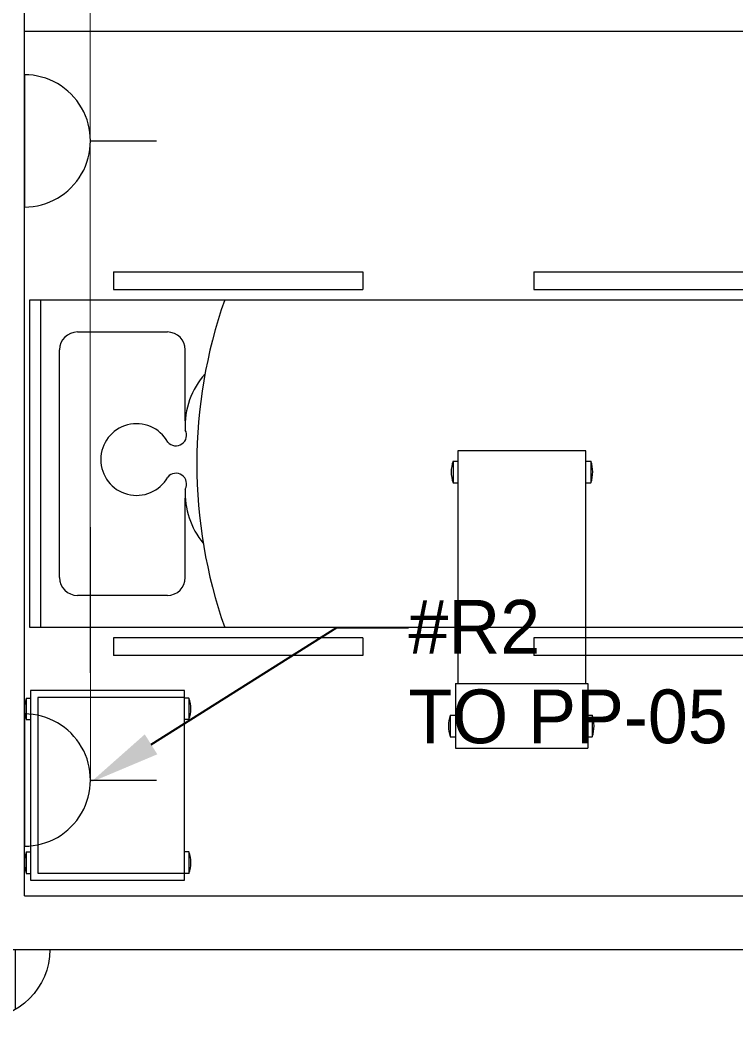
# Model space of a CAD drawing. Header units: metres. Extents: x 75097 to 220695, y -1557923 to -1361206.
# Drawn here: x 147604 to 149604, y -1431575 to -1428778 of the extents above; entities that cross this region are included whole.
import ezdxf
from ezdxf import colors
from ezdxf.entities.mleader import LeaderData, LeaderLine
from ezdxf.math import Vec2, Vec3

# ---------------------------------------------------------------- set-up
doc = ezdxf.new("R2010")
doc.units = ezdxf.units.M
doc.layers.get('0').update_dxf_attribs({"lineweight": 0})
for name, color, linetype, lineweight in [('A-100 - Copy$0$Medical Equipment and Furniture', 8, 'Continuous', 0), ('A-100 - Copy$0$Medical Equipment and Furniture1', 8, 'Continuous', 5), ('A-100 - Copy$0$Walls', 8, 'Continuous', 0)]:
    doc.layers.add(name, color=color, linetype=linetype, lineweight=lineweight)
doc.layers.add('E-POWR', color=7, linetype='Continuous', lineweight=9, true_color=0x4e7e3e)
doc.layers.add('PD-VENT', color=8, linetype='Continuous')
doc.styles.get("Standard").update_dxf_attribs({"font": 'GOTHIC.TTF'})

# ---------------------------------------------------------------- blocks, each defined once
blk = doc.blocks.new('NORMAL SOCKET')
at = {"layer": 'E-POWR'}
for p, q in [((0, 307.7), (0, 615.4)), ((-307.7, 0), (307.7, 0))]:
    blk.add_line(p, q, dxfattribs=at)
blk.add_ellipse((0, 0), major_axis=(32.8, 305.9), ratio=1, start_param=4.81904, end_param=7.960633, dxfattribs=at)
blk = doc.blocks.new('WALL OUTLET')
at = {"layer": 'E-POWR', "extrusion": (9.94399e-05, 4.90741e-07, 1)}
blk.add_line((-193.4, 0, 0), (193.4, 0, 0), dxfattribs=at)
blk.add_line((-193.4, 0, 0), (193.4, 0, 0), dxfattribs=at)
at = {"layer": 'E-POWR', "extrusion": (9.94399e-05, 4.90741e-07, 1), "elevation": 0}
for points in [[(-96.7, 0), (-96.7, 167.5)], [(96.7, 0), (96.7, 167.5)]]:
    blk.add_lwpolyline(points, dxfattribs=at)
at = {"layer": 'E-POWR', "extrusion": (9.94399e-05, 4.90741e-07, 1)}
blk.add_arc((0, 0, 0), 193.4, 359.9963, 179.9963, dxfattribs=at)
blk = doc.blocks.new('A-100 - Copy$0$Hospital Bed')
at = {"layer": 'A-100 - Copy$0$Medical Equipment and Furniture1'}
for p, q in [((38.338, -101.6315, 0), (38.338, -101.6815, 0)), ((38.338, -101.6315, 0), (39.0347, -101.6315, 0)), ((39.0347, -101.6315, 0), (39.0347, -101.6815, 0)), ((39.5123, -101.6315, 0), (40.209, -101.6315, 0)), ((39.5123, -101.6315, 0), (39.5123, -101.6815, 0)), ((38.338, -101.6815, 0), (39.0347, -101.6815, 0)), ((39.5123, -101.6815, 0), (40.209, -101.6815, 0)), ((38.105, -102.6245, 0), (38.105, -101.7101, 0)), ((38.105, -101.7101, 0), (40.4164, -101.7101, 0)), ((38.135, -102.6245, 0), (38.135, -101.7101, 0)), ((38.2374, -101.7997, 0), (38.4887, -101.7997, 0)), ((38.1874, -102.485, 0), (38.1874, -101.8497, 0)), ((38.5387, -102.0476, 0), (38.5387, -101.8497, 0)), ((38.5387, -102.485, 0), (38.5387, -102.264, 0)), ((38.4887, -102.535, 0), (38.2374, -102.535, 0)), ((40.4164, -102.6245, 0), (38.105, -102.6245, 0)), ((38.338, -102.6532, 0), (38.338, -102.7032, 0)), ((39.0347, -102.6532, 0), (38.338, -102.6532, 0)), ((39.0347, -102.6532, 0), (39.0347, -102.7032, 0)), ((40.209, -102.6532, 0), (39.5123, -102.6532, 0)), ((39.5123, -102.6532, 0), (39.5123, -102.7032, 0)), ((39.0347, -102.7032, 0), (38.338, -102.7032, 0)), ((40.209, -102.7032, 0), (39.5123, -102.7032, 0))]:
    blk.add_line(p, q, dxfattribs=at)
at = {"layer": 'A-100 - Copy$0$Medical Equipment and Furniture1', "elevation": 0}
for points in [[(38.6489, -102.6245), (38.6489, -102.6245), (38.6489, -102.6245), (38.6489, -102.6245), (38.6489, -102.6245), (38.6489, -102.6245), (38.6489, -102.6245), (38.6489, -102.6245), (38.6489, -102.6245), (38.6489, -102.6245), (38.6489, -102.6245), (38.6489, -102.6245), (38.6489, -102.6245), (38.6489, -102.6245), (38.6489, -102.6245), (38.6489, -102.6245), (38.6489, -102.6245), (38.6489, -102.6245), (38.6489, -102.6245), (38.6489, -102.6245), (38.6489, -102.6245), (38.6489, -102.6245), (38.6489, -102.6245), (38.6489, -102.6245), (38.6489, -102.6245), (38.6489, -102.6245), (38.6489, -102.6245), (38.6489, -102.6245), (38.6489, -102.6245), (38.6489, -102.6245), (38.6489, -102.6245), (38.6489, -102.6245), (38.6489, -102.6245), (38.6489, -102.6245), (38.6489, -102.6245), (38.6489, -102.6245), (38.6489, -102.6245), (38.6489, -102.6245), (38.6489, -102.6245), (38.6489, -102.6245), (38.6489, -102.6245), (38.6489, -102.6245), (38.6489, -102.6245), (38.6489, -102.6245), (38.6489, -102.6245), (38.6489, -102.6245), (38.6489, -102.6245), (38.6489, -102.6245), (38.6489, -102.6245), (38.6489, -102.6245), (38.6489, -102.6245), (38.6489, -102.6245), (38.6489, -102.6245), (38.6489, -102.6245), (38.6489, -102.6245), (38.6489, -102.6245), (38.6489, -102.6245), (38.6489, -102.6245), (38.6489, -102.6245), (38.6489, -102.6245), (38.6489, -102.6245), (38.6489, -102.6245), (38.6489, -102.6245), (38.6489, -102.6245), (38.6489, -102.6245), (38.6489, -102.6245), (38.6489, -102.6245), (38.6489, -102.6245), (38.6489, -102.6245), (38.6489, -102.6245), (38.6489, -102.6245), (38.6489, -102.6245), (38.6489, -102.6245), (38.6489, -102.6245), (38.6489, -102.6245), (38.6489, -102.6245), (38.6489, -102.6245), (38.6489, -102.6245), (38.6489, -102.6245), (38.6489, -102.6245), (38.6489, -102.6245), (38.6489, -102.6245), (38.6489, -102.6245), (38.6489, -102.6245), (38.6489, -102.6245), (38.6489, -102.6245), (38.6489, -102.6245), (38.6489, -102.6245), (38.6489, -102.6245), (38.6489, -102.6245), (38.6489, -102.6245), (38.6489, -102.6245), (38.6489, -102.6245), (38.6489, -102.6245), (38.6489, -102.6245), (38.6489, -102.6245), (38.6489, -102.6245), (38.6489, -102.6245), (38.6489, -102.6245), (38.6489, -102.6245), (38.6489, -102.6245), (38.6489, -102.6245), (38.6489, -102.6245), (38.6489, -102.6245), (38.6489, -102.6245), (38.6489, -102.6245), (38.6489, -102.6245), (38.6489, -102.6245), (38.6489, -102.6245), (38.6489, -102.6245), (38.6489, -102.6245), (38.6489, -102.6245), (38.6489, -102.6245), (38.6489, -102.6245), (38.6489, -102.6245), (38.6489, -102.6245), (38.6489, -102.6245), (38.6489, -102.6245), (38.6489, -102.6245), (38.6489, -102.6245), (38.6489, -102.6245), (38.6489, -102.6245), (38.6489, -102.6245), (38.6489, -102.6245), (38.6489, -102.6245), (38.6489, -102.6245), (38.6489, -102.6245), (38.6489, -102.6245), (38.6489, -102.6245), (38.6489, -102.6245), (38.6489, -102.6245), (38.6489, -102.6245), (38.6489, -102.6245), (38.6489, -102.6245), (38.6489, -102.6245), (38.6489, -102.6245), (38.6489, -102.6245), (38.6489, -102.6245), (38.6489, -102.6245), (38.6489, -102.6245), (38.6489, -102.6245), (38.6489, -102.6245), (38.6489, -102.6245), (38.6489, -102.6245), (38.6489, -102.6245), (38.6489, -102.6245), (38.6489, -102.6245), (38.6489, -102.6245), (38.6489, -102.6245), (38.6489, -102.6245), (38.6489, -102.6245), (38.6489, -102.6245), (38.6489, -102.6245), (38.6489, -102.6245), (38.6489, -102.6245), (38.6489, -102.6245), (38.6489, -102.6245), (38.6489, -102.6245), (38.6489, -102.6245), (38.6489, -102.6245), (38.6489, -102.6245), (38.6489, -102.6245), (38.6489, -102.6245), (38.6489, -102.6245), (38.6489, -102.6245), (38.6489, -102.6245), (38.6489, -102.6245), (38.6489, -102.6245), (38.6489, -102.6245), (38.6489, -102.6245), (38.6489, -102.6245), (38.6489, -102.6245), (38.6489, -102.6245), (38.6489, -102.6245), (38.6489, -102.6245), (38.6489, -102.6245), (38.6489, -102.6245), (38.6489, -102.6245), (38.6489, -102.6245), (38.6489, -102.6245), (38.6489, -102.6245), (38.6489, -102.6245), (38.6489, -102.6245), (38.6489, -102.6245), (38.6489, -102.6245), (38.6489, -102.6245), (38.6489, -102.6245), (38.6489, -102.6245), (38.6489, -102.6245), (38.6489, -102.6245), (38.6489, -102.6245), (38.6489, -102.6245), (38.6489, -102.6245), (38.6489, -102.6245), (38.6489, -102.6245), (38.6489, -102.6245), (38.6489, -102.6245), (38.6489, -102.6245), (38.6489, -102.6245), (38.6489, -102.6245), (38.6489, -102.6245), (38.6489, -102.6245), (38.6489, -102.6245), (38.6489, -102.6245), (38.6489, -102.6245), (38.6489, -102.6245), (38.6489, -102.6245), (38.6489, -102.6245), (38.6489, -102.6245), (38.6489, -102.6245), (38.6489, -102.6245), (38.6489, -102.6245), (38.6489, -102.6245), (38.6489, -102.6245), (38.6489, -102.6245), (38.6489, -102.6245), (38.6489, -102.6245), (38.6489, -102.6245), (38.6489, -102.6245)], [(38.6489, -102.6245), (38.6489, -102.6245), (38.6489, -102.6245), (38.6489, -102.6245), (38.6489, -102.6245), (38.6489, -102.6245), (38.6489, -102.6245), (38.6489, -102.6245), (38.6489, -102.6245), (38.6489, -102.6245), (38.6489, -102.6245), (38.6489, -102.6245), (38.6489, -102.6245), (38.6489, -102.6245), (38.6489, -102.6245), (38.6489, -102.6245), (38.6489, -102.6245), (38.6489, -102.6245), (38.6489, -102.6245), (38.6489, -102.6245), (38.6489, -102.6245), (38.6489, -102.6245), (38.6489, -102.6245), (38.6489, -102.6245), (38.6489, -102.6245), (38.6489, -102.6245), (38.6489, -102.6245), (38.6489, -102.6245), (38.6489, -102.6245), (38.6489, -102.6245), (38.6489, -102.6245), (38.6489, -102.6245), (38.6489, -102.6245), (38.6489, -102.6245), (38.6489, -102.6245), (38.6489, -102.6245), (38.6489, -102.6245), (38.6489, -102.6245), (38.6489, -102.6245), (38.6489, -102.6245), (38.6489, -102.6245), (38.6489, -102.6245), (38.6489, -102.6245), (38.6489, -102.6245), (38.6489, -102.6245), (38.6489, -102.6245), (38.6489, -102.6245), (38.6489, -102.6245), (38.6489, -102.6245), (38.6489, -102.6245), (38.6489, -102.6245), (38.6489, -102.6245), (38.6489, -102.6245), (38.6489, -102.6245), (38.6489, -102.6245), (38.6489, -102.6245), (38.6489, -102.6245), (38.6489, -102.6245), (38.6489, -102.6245), (38.6489, -102.6245), (38.6489, -102.6245), (38.6489, -102.6245), (38.6489, -102.6245), (38.6489, -102.6245), (38.6489, -102.6245), (38.6489, -102.6245), (38.6489, -102.6245), (38.6489, -102.6245), (38.6489, -102.6245), (38.6489, -102.6245), (38.6489, -102.6245), (38.6489, -102.6245), (38.6489, -102.6245), (38.6489, -102.6245), (38.6489, -102.6245), (38.6489, -102.6245), (38.6489, -102.6245), (38.6489, -102.6245), (38.6489, -102.6245), (38.6489, -102.6245), (38.6489, -102.6245), (38.6489, -102.6245), (38.6489, -102.6245), (38.6489, -102.6245), (38.6489, -102.6245), (38.6489, -102.6245), (38.6489, -102.6245), (38.6489, -102.6245), (38.6489, -102.6245), (38.6489, -102.6245), (38.6489, -102.6245), (38.6489, -102.6245), (38.6489, -102.6245), (38.6489, -102.6245), (38.6489, -102.6245), (38.6489, -102.6245), (38.6489, -102.6245), (38.6489, -102.6245), (38.6489, -102.6245), (38.6489, -102.6245), (38.6489, -102.6245), (38.6489, -102.6245), (38.6489, -102.6245), (38.6489, -102.6245), (38.6489, -102.6245), (38.6489, -102.6245), (38.6489, -102.6245), (38.6489, -102.6245), (38.6489, -102.6245), (38.6489, -102.6245), (38.6489, -102.6245), (38.6489, -102.6245), (38.6489, -102.6245), (38.6489, -102.6245), (38.6489, -102.6245), (38.6489, -102.6245), (38.6489, -102.6245), (38.6489, -102.6245), (38.6489, -102.6245), (38.6489, -102.6245), (38.6489, -102.6245), (38.6489, -102.6245), (38.6489, -102.6245), (38.6489, -102.6245), (38.6489, -102.6245), (38.6489, -102.6245), (38.6489, -102.6245), (38.6489, -102.6245), (38.6489, -102.6245), (38.6489, -102.6245), (38.6489, -102.6245), (38.6489, -102.6245), (38.6489, -102.6245), (38.6489, -102.6245), (38.6489, -102.6245), (38.6489, -102.6245), (38.6489, -102.6245), (38.6489, -102.6245), (38.6489, -102.6245), (38.6489, -102.6245), (38.6489, -102.6245), (38.6489, -102.6245), (38.6489, -102.6245), (38.6489, -102.6245), (38.6489, -102.6245), (38.6489, -102.6245), (38.6489, -102.6245), (38.6489, -102.6245), (38.6489, -102.6245), (38.6489, -102.6245), (38.6489, -102.6245), (38.6489, -102.6245), (38.6489, -102.6245), (38.6489, -102.6245), (38.6489, -102.6245), (38.6489, -102.6245), (38.6489, -102.6245), (38.6489, -102.6245), (38.6489, -102.6245), (38.6489, -102.6245), (38.6489, -102.6245), (38.6489, -102.6245), (38.6489, -102.6245), (38.6489, -102.6245), (38.6489, -102.6245), (38.6489, -102.6245), (38.6489, -102.6245), (38.6489, -102.6245), (38.6489, -102.6245), (38.6489, -102.6245), (38.6489, -102.6245), (38.6489, -102.6245), (38.6489, -102.6245), (38.6489, -102.6245), (38.6489, -102.6245), (38.6489, -102.6245), (38.6489, -102.6245), (38.6489, -102.6245), (38.6489, -102.6245), (38.6489, -102.6245), (38.6489, -102.6245), (38.6489, -102.6245), (38.6489, -102.6245), (38.6489, -102.6245), (38.6489, -102.6245), (38.6489, -102.6245), (38.6489, -102.6245), (38.6489, -102.6245), (38.6489, -102.6245), (38.6489, -102.6245), (38.6489, -102.6245), (38.6489, -102.6245), (38.6489, -102.6245), (38.6489, -102.6245), (38.6489, -102.6245), (38.6489, -102.6245), (38.6489, -102.6245), (38.6489, -102.6245), (38.6489, -102.6245), (38.6489, -102.6245), (38.6489, -102.6245), (38.6489, -102.6245), (38.6489, -102.6245), (38.6489, -102.6245), (38.6489, -102.6245), (38.6489, -102.6245), (38.6489, -102.6245), (38.6489, -102.6245), (38.6489, -102.6245), (38.6489, -102.6245), (38.6489, -102.6245), (38.6489, -102.6245), (38.6489, -102.6245), (38.6489, -102.6245)], [(38.6489, -102.6245), (38.6489, -102.6245), (38.6489, -102.6245), (38.6489, -102.6245), (38.6489, -102.6245), (38.6489, -102.6245), (38.6489, -102.6245), (38.6489, -102.6245), (38.6489, -102.6245), (38.6489, -102.6245), (38.6489, -102.6245), (38.6489, -102.6245), (38.6489, -102.6245), (38.6489, -102.6245), (38.6489, -102.6245), (38.6489, -102.6245), (38.6489, -102.6245), (38.6489, -102.6245), (38.6489, -102.6245), (38.6489, -102.6245), (38.6489, -102.6245), (38.6489, -102.6245), (38.6489, -102.6245), (38.6489, -102.6245), (38.6489, -102.6245), (38.6489, -102.6245), (38.6489, -102.6245), (38.6489, -102.6245), (38.6489, -102.6245), (38.6489, -102.6245), (38.6489, -102.6245), (38.6489, -102.6245), (38.6489, -102.6245), (38.6489, -102.6245), (38.6489, -102.6245), (38.6489, -102.6245), (38.6489, -102.6245), (38.6489, -102.6245), (38.6489, -102.6245), (38.6489, -102.6245), (38.6489, -102.6245), (38.6489, -102.6245), (38.6489, -102.6245), (38.6489, -102.6245), (38.6489, -102.6245), (38.6489, -102.6245), (38.6489, -102.6245), (38.6489, -102.6245), (38.6489, -102.6245), (38.6489, -102.6245), (38.6489, -102.6245), (38.6489, -102.6245), (38.6489, -102.6245), (38.6489, -102.6245), (38.6489, -102.6245), (38.6489, -102.6245), (38.6489, -102.6245), (38.6489, -102.6245), (38.6489, -102.6245), (38.6489, -102.6245), (38.6489, -102.6245), (38.6489, -102.6245), (38.6489, -102.6245), (38.6489, -102.6245), (38.6489, -102.6245), (38.6489, -102.6245), (38.6489, -102.6245), (38.6489, -102.6245), (38.6489, -102.6245), (38.6489, -102.6245), (38.6489, -102.6245), (38.6489, -102.6245), (38.6489, -102.6245), (38.6489, -102.6245), (38.6489, -102.6245), (38.6489, -102.6245), (38.6489, -102.6245), (38.6489, -102.6245), (38.6489, -102.6245), (38.6489, -102.6245), (38.6489, -102.6245), (38.6489, -102.6245), (38.6489, -102.6245), (38.6489, -102.6245), (38.6489, -102.6245), (38.6489, -102.6245), (38.6489, -102.6245), (38.6489, -102.6245), (38.6489, -102.6245), (38.6489, -102.6245), (38.6489, -102.6245), (38.6489, -102.6245), (38.6489, -102.6245), (38.6489, -102.6245), (38.6489, -102.6245), (38.6489, -102.6245), (38.6489, -102.6245), (38.6489, -102.6245), (38.6489, -102.6245), (38.6489, -102.6245), (38.6489, -102.6245), (38.6489, -102.6245), (38.6489, -102.6245), (38.6489, -102.6245), (38.6489, -102.6245), (38.6489, -102.6245), (38.6489, -102.6245), (38.6489, -102.6245), (38.6489, -102.6245), (38.6489, -102.6245), (38.6489, -102.6245), (38.6489, -102.6245), (38.6489, -102.6245), (38.6489, -102.6245), (38.6489, -102.6245), (38.6489, -102.6245), (38.6489, -102.6245), (38.6489, -102.6245), (38.6489, -102.6245), (38.6489, -102.6245), (38.6489, -102.6245), (38.6489, -102.6245), (38.6489, -102.6245), (38.6489, -102.6245), (38.6489, -102.6245), (38.6489, -102.6245), (38.6489, -102.6245), (38.6489, -102.6245), (38.6489, -102.6245), (38.6489, -102.6245), (38.6489, -102.6245), (38.6489, -102.6245), (38.6489, -102.6245), (38.6489, -102.6245), (38.6489, -102.6245), (38.6489, -102.6245), (38.6489, -102.6245), (38.6489, -102.6245), (38.6489, -102.6245), (38.6489, -102.6245), (38.6489, -102.6245), (38.6489, -102.6245), (38.6489, -102.6245), (38.6489, -102.6245), (38.6489, -102.6245), (38.6489, -102.6245), (38.6489, -102.6245), (38.6489, -102.6245), (38.6489, -102.6245), (38.6489, -102.6245), (38.6489, -102.6245), (38.6489, -102.6245), (38.6489, -102.6245), (38.6489, -102.6245), (38.6489, -102.6245), (38.6489, -102.6245), (38.6489, -102.6245), (38.6489, -102.6245), (38.6489, -102.6245), (38.6489, -102.6245), (38.6489, -102.6245), (38.6489, -102.6245), (38.6489, -102.6245), (38.6489, -102.6245), (38.6489, -102.6245), (38.6489, -102.6245), (38.6489, -102.6245), (38.6489, -102.6245), (38.6489, -102.6245), (38.6489, -102.6245), (38.6489, -102.6245), (38.6489, -102.6245), (38.6489, -102.6245), (38.6489, -102.6245), (38.6489, -102.6245), (38.6489, -102.6245), (38.6489, -102.6245), (38.6489, -102.6245), (38.6489, -102.6245), (38.6489, -102.6245), (38.6489, -102.6245), (38.6489, -102.6245), (38.6489, -102.6245), (38.6489, -102.6245), (38.6489, -102.6245), (38.6489, -102.6245), (38.6489, -102.6245), (38.6489, -102.6245), (38.6489, -102.6245), (38.6489, -102.6245), (38.6489, -102.6245), (38.6489, -102.6245), (38.6489, -102.6245), (38.6489, -102.6245), (38.6489, -102.6245), (38.6489, -102.6245), (38.6489, -102.6245), (38.6489, -102.6245), (38.6489, -102.6245), (38.6489, -102.6245), (38.6489, -102.6245), (38.6489, -102.6245), (38.6489, -102.6245), (38.6489, -102.6245), (38.6489, -102.6245), (38.6489, -102.6245), (38.6489, -102.6245), (38.6489, -102.6245), (38.6489, -102.6245), (38.6489, -102.6245), (38.6489, -102.6245), (38.6489, -102.6245), (38.6489, -102.6245), (38.6489, -102.6245), (38.6489, -102.6245), (38.6489, -102.6245), (38.6489, -102.6245), (38.6489, -102.6245), (38.6489, -102.6245), (38.6489, -102.6245), (38.6489, -102.6245), (38.6489, -102.6245), (38.6489, -102.6245), (38.6489, -102.6245), (38.6489, -102.6245), (38.6489, -102.6245), (38.6489, -102.6245), (38.6489, -102.6245), (38.6489, -102.6245), (38.6489, -102.6245), (38.6489, -102.6245), (38.6489, -102.6245), (38.6489, -102.6245), (38.6489, -102.6245), (38.6489, -102.6245), (38.6489, -102.6245), (38.6489, -102.6245), (38.6489, -102.6245), (38.6489, -102.6245), (38.6489, -102.6245), (38.6489, -102.6245), (38.6489, -102.6245), (38.6489, -102.6245), (38.6489, -102.6245), (38.6489, -102.6245), (38.6489, -102.6245), (38.6489, -102.6245), (38.6489, -102.6245), (38.6489, -102.6245), (38.6489, -102.6245), (38.6489, -102.6245), (38.6489, -102.6245), (38.6489, -102.6245), (38.6489, -102.6245), (38.6489, -102.6245), (38.6489, -102.6245), (38.6489, -102.6245), (38.6489, -102.6245), (38.6489, -102.6245), (38.6489, -102.6245), (38.6489, -102.6245), (38.6489, -102.6245), (38.6489, -102.6245), (38.6489, -102.6245), (38.6489, -102.6245), (38.6489, -102.6245), (38.6489, -102.6245), (38.6489, -102.6245), (38.6489, -102.6245), (38.6489, -102.6245), (38.6489, -102.6245), (38.6489, -102.6245), (38.6489, -102.6245), (38.6489, -102.6245), (38.6489, -102.6245), (38.6489, -102.6245), (38.6489, -102.6245)]]:
    blk.add_lwpolyline(points, close=True, dxfattribs=at)
for points in [[(38.6489, -102.6245), (38.6489, -102.6245), (38.6489, -102.6245), (38.6489, -102.6245), (38.6489, -102.6245), (38.6489, -102.6245), (38.6489, -102.6245), (38.6489, -102.6245)], [(38.6489, -102.6245), (38.6489, -102.6245), (38.6489, -102.6245), (38.6489, -102.6245), (38.6489, -102.6245), (38.6489, -102.6245), (38.6489, -102.6245), (38.6489, -102.6245), (38.6489, -102.6245), (38.6489, -102.6245), (38.6489, -102.6245), (38.6489, -102.6245), (38.6489, -102.6245), (38.6489, -102.6245), (38.6489, -102.6245), (38.6489, -102.6245), (38.6489, -102.6245), (38.6489, -102.6245), (38.6489, -102.6245), (38.6489, -102.6245), (38.6489, -102.6245), (38.6489, -102.6245), (38.6489, -102.6245), (38.6489, -102.6245), (38.6489, -102.6245), (38.6489, -102.6245), (38.6489, -102.6245), (38.6489, -102.6245), (38.6489, -102.6245), (38.6489, -102.6245), (38.6489, -102.6245), (38.6489, -102.6245), (38.6489, -102.6245), (38.6489, -102.6245), (38.6489, -102.6245), (38.6489, -102.6245), (38.6489, -102.6245), (38.6489, -102.6245), (38.6489, -102.6245), (38.6489, -102.6245), (38.6489, -102.6245), (38.6489, -102.6245), (38.6489, -102.6245), (38.6489, -102.6245), (38.6489, -102.6245), (38.6489, -102.6245), (38.6489, -102.6245), (38.6489, -102.6245), (38.6489, -102.6245), (38.6489, -102.6245), (38.6489, -102.6245), (38.6489, -102.6245), (38.6489, -102.6245), (38.6489, -102.6245), (38.6489, -102.6245), (38.6489, -102.6245), (38.6489, -102.6245), (38.6489, -102.6245), (38.6489, -102.6245), (38.6489, -102.6245), (38.6489, -102.6245), (38.6489, -102.6245), (38.6489, -102.6245), (38.6489, -102.6245), (38.6489, -102.6245), (38.6489, -102.6245), (38.6489, -102.6245), (38.6489, -102.6245), (38.6489, -102.6245), (38.6489, -102.6245), (38.6489, -102.6245), (38.6489, -102.6245), (38.6489, -102.6245), (38.6489, -102.6245), (38.6489, -102.6245), (38.6489, -102.6245), (38.6489, -102.6245), (38.6489, -102.6245), (38.6489, -102.6245), (38.6489, -102.6245), (38.6489, -102.6245), (38.6489, -102.6245), (38.6489, -102.6245), (38.6489, -102.6245), (38.6489, -102.6245), (38.6489, -102.6245), (38.6489, -102.6245), (38.6489, -102.6245), (38.6489, -102.6245), (38.6489, -102.6245), (38.6489, -102.6245), (38.6489, -102.6245), (38.6489, -102.6245), (38.6489, -102.6245), (38.6489, -102.6245), (38.6489, -102.6245), (38.6489, -102.6245), (38.6489, -102.6245), (38.6489, -102.6245), (38.6489, -102.6245), (38.6489, -102.6245), (38.6489, -102.6245), (38.6489, -102.6245), (38.6489, -102.6245), (38.6489, -102.6245), (38.6489, -102.6245), (38.6489, -102.6245), (38.6489, -102.6245), (38.6489, -102.6245), (38.6489, -102.6245), (38.6489, -102.6245)], [(38.6489, -102.6245), (38.6489, -102.6245), (38.6489, -102.6245), (38.6489, -102.6245), (38.6489, -102.6245), (38.6489, -102.6245), (38.6489, -102.6245), (38.6489, -102.6245), (38.6489, -102.6245), (38.6489, -102.6245), (38.6489, -102.6245), (38.6489, -102.6245), (38.6489, -102.6245), (38.6489, -102.6245), (38.6489, -102.6245), (38.6489, -102.6245), (38.6489, -102.6245)], [(38.6489, -102.6245), (38.6489, -102.6245), (38.6489, -102.6245), (38.6489, -102.6245), (38.6489, -102.6245), (38.6489, -102.6245), (38.6489, -102.6245)], [(38.6489, -102.6245), (38.6489, -102.6245), (38.6489, -102.6245), (38.6489, -102.6245), (38.6489, -102.6245), (38.6489, -102.6245), (38.6489, -102.6245), (38.6489, -102.6245), (38.6489, -102.6245), (38.6489, -102.6245), (38.6489, -102.6245), (38.6489, -102.6245)], [(38.6489, -102.6245), (38.6489, -102.6245), (38.6489, -102.6245), (38.6489, -102.6245), (38.6489, -102.6245), (38.6489, -102.6245), (38.6489, -102.6245), (38.6489, -102.6245), (38.6489, -102.6245), (38.6489, -102.6245), (38.6489, -102.6245), (38.6489, -102.6245), (38.6489, -102.6245), (38.6489, -102.6245), (38.6489, -102.6245), (38.6489, -102.6245), (38.6489, -102.6245), (38.6489, -102.6245), (38.6489, -102.6245), (38.6489, -102.6245), (38.6489, -102.6245), (38.6489, -102.6245), (38.6489, -102.6245), (38.6489, -102.6245), (38.6489, -102.6245), (38.6489, -102.6245), (38.6489, -102.6245), (38.6489, -102.6245), (38.6489, -102.6245), (38.6489, -102.6245), (38.6489, -102.6245), (38.6489, -102.6245), (38.6489, -102.6245), (38.6489, -102.6245), (38.6489, -102.6245), (38.6489, -102.6245), (38.6489, -102.6245), (38.6489, -102.6245), (38.6489, -102.6245), (38.6489, -102.6245), (38.6489, -102.6245), (38.6489, -102.6245), (38.6489, -102.6245), (38.6489, -102.6245), (38.6489, -102.6245), (38.6489, -102.6245), (38.6489, -102.6245), (38.6489, -102.6245), (38.6489, -102.6245), (38.6489, -102.6245), (38.6489, -102.6245), (38.6489, -102.6245), (38.6489, -102.6245), (38.6489, -102.6245), (38.6489, -102.6245), (38.6489, -102.6245), (38.6489, -102.6245), (38.6489, -102.6245), (38.6489, -102.6245), (38.6489, -102.6245), (38.6489, -102.6245), (38.6489, -102.6245), (38.6489, -102.6245), (38.6489, -102.6245), (38.6489, -102.6245), (38.6489, -102.6245), (38.6489, -102.6245), (38.6489, -102.6245), (38.6489, -102.6245), (38.6489, -102.6245), (38.6489, -102.6245), (38.6489, -102.6245), (38.6489, -102.6245), (38.6489, -102.6245), (38.6489, -102.6245), (38.6489, -102.6245), (38.6489, -102.6245), (38.6489, -102.6245), (38.6489, -102.6245), (38.6489, -102.6245), (38.6489, -102.6245), (38.6489, -102.6245), (38.6489, -102.6245), (38.6489, -102.6245), (38.6489, -102.6245), (38.6489, -102.6245), (38.6489, -102.6245), (38.6489, -102.6245), (38.6489, -102.6245)], [(38.6489, -102.6245), (38.6489, -102.6245), (38.6489, -102.6245), (38.6489, -102.6245), (38.6489, -102.6245), (38.6489, -102.6245), (38.6489, -102.6245), (38.6489, -102.6245), (38.6489, -102.6245), (38.6489, -102.6245), (38.6489, -102.6245), (38.6489, -102.6245), (38.6489, -102.6245), (38.6489, -102.6245), (38.6489, -102.6245), (38.6489, -102.6245), (38.6489, -102.6245), (38.6489, -102.6245), (38.6489, -102.6245), (38.6489, -102.6245), (38.6489, -102.6245), (38.6489, -102.6245), (38.6489, -102.6245), (38.6489, -102.6245), (38.6489, -102.6245), (38.6489, -102.6245), (38.6489, -102.6245), (38.6489, -102.6245), (38.6489, -102.6245), (38.6489, -102.6245), (38.6489, -102.6245), (38.6489, -102.6245), (38.6489, -102.6245), (38.6489, -102.6245), (38.6489, -102.6245), (38.6489, -102.6245), (38.6489, -102.6245), (38.6489, -102.6245), (38.6489, -102.6245), (38.6489, -102.6245), (38.6489, -102.6245), (38.6489, -102.6245), (38.6489, -102.6245), (38.6489, -102.6245), (38.6489, -102.6245), (38.6489, -102.6245), (38.6489, -102.6245), (38.6489, -102.6245), (38.6489, -102.6245), (38.6489, -102.6245), (38.6489, -102.6245), (38.6489, -102.6245), (38.6489, -102.6245), (38.6489, -102.6245)], [(38.6489, -102.6245), (38.6489, -102.6245), (38.6489, -102.6245), (38.6489, -102.6245), (38.6489, -102.6245), (38.6489, -102.6245), (38.6489, -102.6245), (38.6489, -102.6245), (38.6489, -102.6245), (38.6489, -102.6245)], [(38.6489, -102.6245), (38.6489, -102.6245), (38.6489, -102.6245), (38.6489, -102.6245), (38.6489, -102.6245), (38.6489, -102.6245), (38.6489, -102.6245), (38.6489, -102.6245), (38.6489, -102.6245), (38.6489, -102.6245)], [(38.6489, -102.6245), (38.6489, -102.6245), (38.6489, -102.6245), (38.6489, -102.6245), (38.6489, -102.6245), (38.6489, -102.6245), (38.6489, -102.6245), (38.6489, -102.6245), (38.6489, -102.6245), (38.6489, -102.6245), (38.6489, -102.6245), (38.6489, -102.6245), (38.6489, -102.6245), (38.6489, -102.6245), (38.6489, -102.6245)], [(38.6489, -102.6245), (38.6489, -102.6245), (38.6489, -102.6245), (38.6489, -102.6245), (38.6489, -102.6245), (38.6489, -102.6245), (38.6489, -102.6245), (38.6489, -102.6245), (38.6489, -102.6245), (38.6489, -102.6245)], [(38.6489, -102.6245), (38.6489, -102.6245), (38.6489, -102.6245), (38.6489, -102.6245), (38.6489, -102.6245), (38.6489, -102.6245), (38.6489, -102.6245)], [(38.6489, -102.6245), (38.6489, -102.6245), (38.6489, -102.6245), (38.6489, -102.6245), (38.6489, -102.6245), (38.6489, -102.6245), (38.6489, -102.6245), (38.6489, -102.6245), (38.6489, -102.6245), (38.6489, -102.6245)], [(38.6489, -102.6245), (38.6489, -102.6245), (38.6489, -102.6245), (38.6489, -102.6245), (38.6489, -102.6245), (38.6489, -102.6245), (38.6489, -102.6245), (38.6489, -102.6245), (38.6489, -102.6245), (38.6489, -102.6245), (38.6489, -102.6245), (38.6489, -102.6245), (38.6489, -102.6245), (38.6489, -102.6245), (38.6489, -102.6245), (38.6489, -102.6245), (38.6489, -102.6245), (38.6489, -102.6245)], [(38.6489, -102.6245), (38.6489, -102.6245), (38.6489, -102.6245), (38.6489, -102.6245), (38.6489, -102.6245), (38.6489, -102.6245), (38.6489, -102.6245), (38.6489, -102.6245), (38.6489, -102.6245)]]:
    blk.add_lwpolyline(points, dxfattribs=at)
at = {"layer": 'A-100 - Copy$0$Medical Equipment and Furniture1'}
for centre, radius, start, end in [((39.9488, -102.1673, 0), 1.378, 160.6222, 199.3778), ((38.2374, -101.8497, 0), 0.05, 90, 180), ((38.4887, -101.8497, 0), 0.05, 0, 90), ((38.7578, -102.0625, 0), 0.2195, 138.2973, 182.816), ((38.4026, -102.1558, 0), 0.1, 29.3037, 330.6963), ((38.5126, -102.0878, 0), 0.0297, 220.0437, 29.1003), ((38.5126, -102.2238, 0), 0.0297, 330.8997, 139.9563), ((38.7578, -102.2491, 0), 0.2195, 177.184, 219.6878), ((38.2374, -102.485, 0), 0.05, 180, 270), ((38.4887, -102.485, 0), 0.05, 270, 0)]:
    blk.add_arc(centre, radius, start, end, dxfattribs=at)
blk = doc.blocks.new('A-100 - Copy$0$HF13963-P')
at = {"layer": 'A-100 - Copy$0$Medical Equipment and Furniture1'}
for p, q in [((0.0915, 0.1995), (0.0315, 0.1995)), ((0.0315, 0.1995), (0.0315, 0.185)), ((0.0915, 0.1995), (0.0915, 0.185)), ((0.18, 0.185), (0, 0.185)), ((0, 0.185), (0, -0.185)), ((0.18, 0.185), (0.18, -0.185)), ((0.83, 0.1788), (0.18, 0.1788)), ((0.8007, 0.1919), (0.7407, 0.1919)), ((0.7407, 0.1919), (0.7407, 0.1788)), ((0.8007, 0.1919), (0.8007, 0.1788)), ((0.83, -0.1788), (0.83, 0.1788)), ((0.18, -0.185), (0, -0.185)), ((0.0315, -0.185), (0.0315, -0.1971)), ((0.0915, -0.185), (0.0915, -0.1971)), ((0.18, -0.1788), (0.83, -0.1788)), ((0.7407, -0.1788), (0.7407, -0.1933)), ((0.8007, -0.1933), (0.7407, -0.1933)), ((0.8007, -0.1788), (0.8007, -0.1933)), ((0.0915, -0.1971), (0.0315, -0.1971))]:
    blk.add_line(p, q, dxfattribs=at)
for centre, start, end in [((0.0615, 0.112), 71.0754, 108.9246), ((0.7707, 0.1044), 71.0754, 108.9246), ((0.7707, -0.1058), 251.0754, 288.9246), ((0.0615, -0.1096), 251.0754, 288.9246)]:
    blk.add_arc(centre, 0.0925, start, end, dxfattribs=at)
blk = doc.blocks.new('A-100 - Copy$0$HF10531-P')
at = {"layer": 'A-100 - Copy$0$Medical Equipment and Furniture1'}
for p, q in [((0.53, 0.43), (0, 0.43)), ((0, 0.43), (0, 0)), ((0.0791, 0.4424), (0.0191, 0.4424)), ((0.0191, 0.4424), (0.0191, 0.43)), ((0.0791, 0.4424), (0.0791, 0.43)), ((0.5086, 0.4424), (0.4486, 0.4424)), ((0.4486, 0.4424), (0.4486, 0.43)), ((0.5086, 0.4424), (0.5086, 0.43)), ((0.53, 0), (0.53, 0.43)), ((0.51, 0.41), (0.02, 0.41)), ((0.02, 0.41), (0.02, 0)), ((0.51, 0), (0.51, 0.41)), ((0, 0), (0.53, 0)), ((0.0191, -0.0124), (0.0191, 0)), ((0.0791, -0.0124), (0.0791, 0)), ((0.4486, -0.0124), (0.4486, 0)), ((0.5086, -0.0124), (0.5086, 0)), ((0.0791, -0.0124), (0.0191, -0.0124)), ((0.5086, -0.0124), (0.4486, -0.0124))]:
    blk.add_line(p, q, dxfattribs=at)
for points in [[(0.02, 0.41), (0.02, 0.41), (0.02, 0.41), (0.02, 0.41), (0.02, 0.41), (0.02, 0.41), (0.02, 0.41), (0.02, 0.41), (0.02, 0.41), (0.02, 0.41), (0.02, 0.41), (0.02, 0.41), (0.02, 0.41), (0.02, 0.41), (0.02, 0.41), (0.02, 0.41), (0.02, 0.41), (0.02, 0.41), (0.02, 0.41), (0.02, 0.41), (0.02, 0.41), (0.02, 0.41), (0.02, 0.41), (0.02, 0.41), (0.02, 0.41), (0.02, 0.41), (0.02, 0.41), (0.02, 0.41), (0.02, 0.41), (0.02, 0.41), (0.02, 0.41), (0.02, 0.41), (0.02, 0.41), (0.02, 0.41), (0.02, 0.41), (0.02, 0.41), (0.02, 0.41), (0.02, 0.41), (0.02, 0.41), (0.02, 0.41), (0.02, 0.41), (0.02, 0.41), (0.02, 0.41), (0.02, 0.41), (0.02, 0.41), (0.02, 0.41), (0.02, 0.41), (0.02, 0.41), (0.02, 0.41), (0.02, 0.41), (0.02, 0.41), (0.02, 0.41), (0.02, 0.41), (0.02, 0.41), (0.02, 0.41), (0.02, 0.41), (0.02, 0.41), (0.02, 0.41), (0.02, 0.41), (0.02, 0.41), (0.02, 0.41), (0.02, 0.41), (0.02, 0.41), (0.02, 0.41), (0.02, 0.41), (0.02, 0.41), (0.02, 0.41), (0.02, 0.41), (0.02, 0.41), (0.02, 0.41), (0.02, 0.41), (0.02, 0.41), (0.02, 0.41), (0.02, 0.41), (0.02, 0.41), (0.02, 0.41), (0.02, 0.41), (0.02, 0.41), (0.02, 0.41), (0.02, 0.41), (0.02, 0.41), (0.02, 0.41), (0.02, 0.41), (0.02, 0.41), (0.02, 0.41), (0.02, 0.41), (0.02, 0.41), (0.02, 0.41), (0.02, 0.41), (0.02, 0.41), (0.02, 0.41), (0.02, 0.41), (0.02, 0.41), (0.02, 0.41), (0.02, 0.41), (0.02, 0.41), (0.02, 0.41), (0.02, 0.41), (0.02, 0.41), (0.02, 0.41), (0.02, 0.41), (0.02, 0.41), (0.02, 0.41), (0.02, 0.41), (0.02, 0.41), (0.02, 0.41), (0.02, 0.41), (0.02, 0.41), (0.02, 0.41), (0.02, 0.41), (0.02, 0.41), (0.02, 0.41), (0.02, 0.41), (0.02, 0.41), (0.02, 0.41), (0.02, 0.41), (0.02, 0.41), (0.02, 0.41), (0.02, 0.41), (0.02, 0.41), (0.02, 0.41), (0.02, 0.41), (0.02, 0.41), (0.02, 0.41), (0.02, 0.41), (0.02, 0.41), (0.02, 0.41), (0.02, 0.41), (0.02, 0.41), (0.02, 0.41), (0.02, 0.41), (0.02, 0.41), (0.02, 0.41), (0.02, 0.41), (0.02, 0.41), (0.02, 0.41), (0.02, 0.41), (0.02, 0.41), (0.02, 0.41), (0.02, 0.41), (0.02, 0.41), (0.02, 0.41), (0.02, 0.41), (0.02, 0.41), (0.02, 0.41), (0.02, 0.41), (0.02, 0.41), (0.02, 0.41), (0.02, 0.41), (0.02, 0.41), (0.02, 0.41), (0.02, 0.41), (0.02, 0.41), (0.02, 0.41), (0.02, 0.41), (0.02, 0.41), (0.02, 0.41), (0.02, 0.41), (0.02, 0.41), (0.02, 0.41), (0.02, 0.41), (0.02, 0.41), (0.02, 0.41), (0.02, 0.41), (0.02, 0.41), (0.02, 0.41), (0.02, 0.41), (0.02, 0.41), (0.02, 0.41), (0.02, 0.41), (0.02, 0.41), (0.02, 0.41), (0.02, 0.41), (0.02, 0.41), (0.02, 0.41), (0.02, 0.41), (0.02, 0.41), (0.02, 0.41), (0.02, 0.41), (0.02, 0.41), (0.02, 0.41), (0.02, 0.41), (0.02, 0.41), (0.02, 0.41), (0.02, 0.41), (0.02, 0.41), (0.02, 0.41), (0.02, 0.41), (0.02, 0.41), (0.02, 0.41), (0.02, 0.41), (0.02, 0.41), (0.02, 0.41), (0.02, 0.41), (0.02, 0.41), (0.02, 0.41), (0.02, 0.41), (0.02, 0.41), (0.02, 0.41), (0.02, 0.41), (0.02, 0.41), (0.02, 0.41), (0.02, 0.41), (0.02, 0.41), (0.02, 0.41), (0.02, 0.41), (0.02, 0.41), (0.02, 0.41), (0.02, 0.41), (0.02, 0.41), (0.02, 0.41), (0.02, 0.41), (0.02, 0.41), (0.02, 0.41), (0.02, 0.41), (0.02, 0.41), (0.02, 0.41), (0.02, 0.41), (0.02, 0.41)], [(0.02, 0.41), (0.02, 0.41), (0.02, 0.41), (0.02, 0.41), (0.02, 0.41), (0.02, 0.41), (0.02, 0.41), (0.02, 0.41), (0.02, 0.41), (0.02, 0.41), (0.02, 0.41), (0.02, 0.41), (0.02, 0.41), (0.02, 0.41), (0.02, 0.41), (0.02, 0.41), (0.02, 0.41), (0.02, 0.41), (0.02, 0.41), (0.02, 0.41), (0.02, 0.41), (0.02, 0.41), (0.02, 0.41), (0.02, 0.41), (0.02, 0.41), (0.02, 0.41), (0.02, 0.41), (0.02, 0.41), (0.02, 0.41), (0.02, 0.41), (0.02, 0.41), (0.02, 0.41), (0.02, 0.41), (0.02, 0.41), (0.02, 0.41), (0.02, 0.41), (0.02, 0.41), (0.02, 0.41), (0.02, 0.41), (0.02, 0.41), (0.02, 0.41), (0.02, 0.41), (0.02, 0.41), (0.02, 0.41), (0.02, 0.41), (0.02, 0.41), (0.02, 0.41), (0.02, 0.41), (0.02, 0.41), (0.02, 0.41), (0.02, 0.41), (0.02, 0.41), (0.02, 0.41), (0.02, 0.41), (0.02, 0.41), (0.02, 0.41), (0.02, 0.41), (0.02, 0.41), (0.02, 0.41), (0.02, 0.41), (0.02, 0.41), (0.02, 0.41), (0.02, 0.41), (0.02, 0.41), (0.02, 0.41), (0.02, 0.41), (0.02, 0.41), (0.02, 0.41), (0.02, 0.41), (0.02, 0.41), (0.02, 0.41), (0.02, 0.41), (0.02, 0.41), (0.02, 0.41), (0.02, 0.41), (0.02, 0.41), (0.02, 0.41), (0.02, 0.41), (0.02, 0.41), (0.02, 0.41), (0.02, 0.41), (0.02, 0.41), (0.02, 0.41), (0.02, 0.41), (0.02, 0.41), (0.02, 0.41), (0.02, 0.41), (0.02, 0.41), (0.02, 0.41), (0.02, 0.41), (0.02, 0.41), (0.02, 0.41), (0.02, 0.41), (0.02, 0.41), (0.02, 0.41), (0.02, 0.41), (0.02, 0.41), (0.02, 0.41), (0.02, 0.41), (0.02, 0.41), (0.02, 0.41), (0.02, 0.41), (0.02, 0.41), (0.02, 0.41), (0.02, 0.41), (0.02, 0.41), (0.02, 0.41), (0.02, 0.41), (0.02, 0.41), (0.02, 0.41), (0.02, 0.41), (0.02, 0.41), (0.02, 0.41), (0.02, 0.41), (0.02, 0.41), (0.02, 0.41), (0.02, 0.41), (0.02, 0.41), (0.02, 0.41), (0.02, 0.41), (0.02, 0.41), (0.02, 0.41), (0.02, 0.41), (0.02, 0.41), (0.02, 0.41), (0.02, 0.41), (0.02, 0.41), (0.02, 0.41), (0.02, 0.41), (0.02, 0.41), (0.02, 0.41), (0.02, 0.41), (0.02, 0.41), (0.02, 0.41), (0.02, 0.41), (0.02, 0.41), (0.02, 0.41), (0.02, 0.41), (0.02, 0.41), (0.02, 0.41), (0.02, 0.41), (0.02, 0.41), (0.02, 0.41), (0.02, 0.41), (0.02, 0.41), (0.02, 0.41), (0.02, 0.41), (0.02, 0.41), (0.02, 0.41), (0.02, 0.41), (0.02, 0.41), (0.02, 0.41), (0.02, 0.41), (0.02, 0.41), (0.02, 0.41), (0.02, 0.41), (0.02, 0.41), (0.02, 0.41), (0.02, 0.41), (0.02, 0.41), (0.02, 0.41), (0.02, 0.41), (0.02, 0.41), (0.02, 0.41), (0.02, 0.41), (0.02, 0.41), (0.02, 0.41), (0.02, 0.41), (0.02, 0.41), (0.02, 0.41), (0.02, 0.41), (0.02, 0.41), (0.02, 0.41), (0.02, 0.41), (0.02, 0.41), (0.02, 0.41), (0.02, 0.41), (0.02, 0.41), (0.02, 0.41), (0.02, 0.41), (0.02, 0.41), (0.02, 0.41), (0.02, 0.41), (0.02, 0.41), (0.02, 0.41), (0.02, 0.41), (0.02, 0.41), (0.02, 0.41), (0.02, 0.41), (0.02, 0.41), (0.02, 0.41), (0.02, 0.41), (0.02, 0.41), (0.02, 0.41), (0.02, 0.41), (0.02, 0.41), (0.02, 0.41), (0.02, 0.41), (0.02, 0.41), (0.02, 0.41), (0.02, 0.41), (0.02, 0.41), (0.02, 0.41), (0.02, 0.41), (0.02, 0.41), (0.02, 0.41), (0.02, 0.41), (0.02, 0.41), (0.02, 0.41), (0.02, 0.41), (0.02, 0.41), (0.02, 0.41), (0.02, 0.41), (0.02, 0.41)], [(0.02, 0.41), (0.02, 0.41), (0.02, 0.41), (0.02, 0.41), (0.02, 0.41), (0.02, 0.41), (0.02, 0.41), (0.02, 0.41), (0.02, 0.41), (0.02, 0.41), (0.02, 0.41), (0.02, 0.41), (0.02, 0.41), (0.02, 0.41), (0.02, 0.41), (0.02, 0.41), (0.02, 0.41), (0.02, 0.41), (0.02, 0.41), (0.02, 0.41), (0.02, 0.41), (0.02, 0.41), (0.02, 0.41), (0.02, 0.41), (0.02, 0.41), (0.02, 0.41), (0.02, 0.41), (0.02, 0.41), (0.02, 0.41), (0.02, 0.41), (0.02, 0.41), (0.02, 0.41), (0.02, 0.41), (0.02, 0.41), (0.02, 0.41), (0.02, 0.41), (0.02, 0.41), (0.02, 0.41), (0.02, 0.41), (0.02, 0.41), (0.02, 0.41), (0.02, 0.41), (0.02, 0.41), (0.02, 0.41), (0.02, 0.41), (0.02, 0.41), (0.02, 0.41), (0.02, 0.41), (0.02, 0.41), (0.02, 0.41), (0.02, 0.41), (0.02, 0.41), (0.02, 0.41), (0.02, 0.41), (0.02, 0.41), (0.02, 0.41), (0.02, 0.41), (0.02, 0.41), (0.02, 0.41), (0.02, 0.41), (0.02, 0.41), (0.02, 0.41), (0.02, 0.41), (0.02, 0.41), (0.02, 0.41), (0.02, 0.41), (0.02, 0.41), (0.02, 0.41), (0.02, 0.41), (0.02, 0.41), (0.02, 0.41), (0.02, 0.41), (0.02, 0.41), (0.02, 0.41), (0.02, 0.41), (0.02, 0.41), (0.02, 0.41), (0.02, 0.41), (0.02, 0.41), (0.02, 0.41), (0.02, 0.41), (0.02, 0.41), (0.02, 0.41), (0.02, 0.41), (0.02, 0.41), (0.02, 0.41), (0.02, 0.41), (0.02, 0.41), (0.02, 0.41), (0.02, 0.41), (0.02, 0.41), (0.02, 0.41), (0.02, 0.41), (0.02, 0.41), (0.02, 0.41), (0.02, 0.41), (0.02, 0.41), (0.02, 0.41), (0.02, 0.41), (0.02, 0.41), (0.02, 0.41), (0.02, 0.41), (0.02, 0.41), (0.02, 0.41), (0.02, 0.41), (0.02, 0.41), (0.02, 0.41), (0.02, 0.41), (0.02, 0.41), (0.02, 0.41), (0.02, 0.41), (0.02, 0.41), (0.02, 0.41), (0.02, 0.41), (0.02, 0.41), (0.02, 0.41), (0.02, 0.41), (0.02, 0.41), (0.02, 0.41), (0.02, 0.41), (0.02, 0.41), (0.02, 0.41), (0.02, 0.41), (0.02, 0.41), (0.02, 0.41), (0.02, 0.41), (0.02, 0.41), (0.02, 0.41), (0.02, 0.41), (0.02, 0.41), (0.02, 0.41), (0.02, 0.41), (0.02, 0.41), (0.02, 0.41), (0.02, 0.41), (0.02, 0.41), (0.02, 0.41), (0.02, 0.41), (0.02, 0.41), (0.02, 0.41), (0.02, 0.41), (0.02, 0.41), (0.02, 0.41), (0.02, 0.41), (0.02, 0.41), (0.02, 0.41), (0.02, 0.41), (0.02, 0.41), (0.02, 0.41), (0.02, 0.41), (0.02, 0.41), (0.02, 0.41), (0.02, 0.41), (0.02, 0.41), (0.02, 0.41), (0.02, 0.41), (0.02, 0.41), (0.02, 0.41), (0.02, 0.41), (0.02, 0.41), (0.02, 0.41), (0.02, 0.41), (0.02, 0.41), (0.02, 0.41), (0.02, 0.41), (0.02, 0.41), (0.02, 0.41), (0.02, 0.41), (0.02, 0.41), (0.02, 0.41), (0.02, 0.41), (0.02, 0.41), (0.02, 0.41), (0.02, 0.41), (0.02, 0.41), (0.02, 0.41), (0.02, 0.41), (0.02, 0.41), (0.02, 0.41), (0.02, 0.41), (0.02, 0.41), (0.02, 0.41), (0.02, 0.41), (0.02, 0.41), (0.02, 0.41), (0.02, 0.41), (0.02, 0.41), (0.02, 0.41), (0.02, 0.41), (0.02, 0.41), (0.02, 0.41), (0.02, 0.41), (0.02, 0.41), (0.02, 0.41), (0.02, 0.41), (0.02, 0.41), (0.02, 0.41), (0.02, 0.41), (0.02, 0.41), (0.02, 0.41), (0.02, 0.41), (0.02, 0.41), (0.02, 0.41), (0.02, 0.41), (0.02, 0.41), (0.02, 0.41), (0.02, 0.41), (0.02, 0.41), (0.02, 0.41), (0.02, 0.41), (0.02, 0.41), (0.02, 0.41), (0.02, 0.41), (0.02, 0.41), (0.02, 0.41), (0.02, 0.41), (0.02, 0.41), (0.02, 0.41), (0.02, 0.41), (0.02, 0.41), (0.02, 0.41), (0.02, 0.41), (0.02, 0.41), (0.02, 0.41), (0.02, 0.41), (0.02, 0.41), (0.02, 0.41), (0.02, 0.41), (0.02, 0.41), (0.02, 0.41), (0.02, 0.41), (0.02, 0.41), (0.02, 0.41), (0.02, 0.41), (0.02, 0.41), (0.02, 0.41), (0.02, 0.41), (0.02, 0.41), (0.02, 0.41), (0.02, 0.41), (0.02, 0.41), (0.02, 0.41), (0.02, 0.41), (0.02, 0.41), (0.02, 0.41), (0.02, 0.41), (0.02, 0.41), (0.02, 0.41), (0.02, 0.41), (0.02, 0.41), (0.02, 0.41), (0.02, 0.41), (0.02, 0.41), (0.02, 0.41), (0.02, 0.41), (0.02, 0.41), (0.02, 0.41), (0.02, 0.41), (0.02, 0.41), (0.02, 0.41), (0.02, 0.41), (0.02, 0.41), (0.02, 0.41), (0.02, 0.41), (0.02, 0.41), (0.02, 0.41), (0.02, 0.41), (0.02, 0.41), (0.02, 0.41), (0.02, 0.41), (0.02, 0.41), (0.02, 0.41), (0.02, 0.41), (0.02, 0.41), (0.02, 0.41), (0.02, 0.41), (0.02, 0.41)]]:
    blk.add_lwpolyline(points, close=True, dxfattribs=at)
for points in [[(0.02, 0.41), (0.02, 0.41), (0.02, 0.41), (0.02, 0.41), (0.02, 0.41), (0.02, 0.41), (0.02, 0.41), (0.02, 0.41)], [(0.02, 0.41), (0.02, 0.41), (0.02, 0.41), (0.02, 0.41), (0.02, 0.41), (0.02, 0.41), (0.02, 0.41), (0.02, 0.41), (0.02, 0.41), (0.02, 0.41), (0.02, 0.41), (0.02, 0.41), (0.02, 0.41), (0.02, 0.41), (0.02, 0.41), (0.02, 0.41), (0.02, 0.41), (0.02, 0.41), (0.02, 0.41), (0.02, 0.41), (0.02, 0.41), (0.02, 0.41), (0.02, 0.41), (0.02, 0.41), (0.02, 0.41), (0.02, 0.41), (0.02, 0.41), (0.02, 0.41), (0.02, 0.41), (0.02, 0.41), (0.02, 0.41), (0.02, 0.41), (0.02, 0.41), (0.02, 0.41), (0.02, 0.41), (0.02, 0.41), (0.02, 0.41), (0.02, 0.41), (0.02, 0.41), (0.02, 0.41), (0.02, 0.41), (0.02, 0.41), (0.02, 0.41), (0.02, 0.41), (0.02, 0.41), (0.02, 0.41), (0.02, 0.41), (0.02, 0.41), (0.02, 0.41), (0.02, 0.41), (0.02, 0.41), (0.02, 0.41), (0.02, 0.41), (0.02, 0.41), (0.02, 0.41), (0.02, 0.41), (0.02, 0.41), (0.02, 0.41), (0.02, 0.41), (0.02, 0.41), (0.02, 0.41), (0.02, 0.41), (0.02, 0.41), (0.02, 0.41), (0.02, 0.41), (0.02, 0.41), (0.02, 0.41), (0.02, 0.41), (0.02, 0.41), (0.02, 0.41), (0.02, 0.41), (0.02, 0.41), (0.02, 0.41), (0.02, 0.41), (0.02, 0.41), (0.02, 0.41), (0.02, 0.41), (0.02, 0.41), (0.02, 0.41), (0.02, 0.41), (0.02, 0.41), (0.02, 0.41), (0.02, 0.41), (0.02, 0.41), (0.02, 0.41), (0.02, 0.41), (0.02, 0.41), (0.02, 0.41), (0.02, 0.41), (0.02, 0.41), (0.02, 0.41), (0.02, 0.41), (0.02, 0.41), (0.02, 0.41), (0.02, 0.41), (0.02, 0.41), (0.02, 0.41), (0.02, 0.41), (0.02, 0.41), (0.02, 0.41), (0.02, 0.41), (0.02, 0.41), (0.02, 0.41), (0.02, 0.41), (0.02, 0.41), (0.02, 0.41), (0.02, 0.41), (0.02, 0.41), (0.02, 0.41), (0.02, 0.41), (0.02, 0.41)], [(0.02, 0.41), (0.02, 0.41), (0.02, 0.41), (0.02, 0.41), (0.02, 0.41), (0.02, 0.41), (0.02, 0.41), (0.02, 0.41), (0.02, 0.41), (0.02, 0.41), (0.02, 0.41), (0.02, 0.41), (0.02, 0.41), (0.02, 0.41), (0.02, 0.41), (0.02, 0.41), (0.02, 0.41)], [(0.02, 0.41), (0.02, 0.41), (0.02, 0.41), (0.02, 0.41), (0.02, 0.41), (0.02, 0.41), (0.02, 0.41)], [(0.02, 0.41), (0.02, 0.41), (0.02, 0.41), (0.02, 0.41), (0.02, 0.41), (0.02, 0.41), (0.02, 0.41), (0.02, 0.41), (0.02, 0.41), (0.02, 0.41), (0.02, 0.41), (0.02, 0.41)], [(0.02, 0.41), (0.02, 0.41), (0.02, 0.41), (0.02, 0.41), (0.02, 0.41), (0.02, 0.41), (0.02, 0.41), (0.02, 0.41), (0.02, 0.41), (0.02, 0.41), (0.02, 0.41), (0.02, 0.41), (0.02, 0.41), (0.02, 0.41), (0.02, 0.41), (0.02, 0.41), (0.02, 0.41), (0.02, 0.41), (0.02, 0.41), (0.02, 0.41), (0.02, 0.41), (0.02, 0.41), (0.02, 0.41), (0.02, 0.41), (0.02, 0.41), (0.02, 0.41), (0.02, 0.41), (0.02, 0.41), (0.02, 0.41), (0.02, 0.41), (0.02, 0.41), (0.02, 0.41), (0.02, 0.41), (0.02, 0.41), (0.02, 0.41), (0.02, 0.41), (0.02, 0.41), (0.02, 0.41), (0.02, 0.41), (0.02, 0.41), (0.02, 0.41), (0.02, 0.41), (0.02, 0.41), (0.02, 0.41), (0.02, 0.41), (0.02, 0.41), (0.02, 0.41), (0.02, 0.41), (0.02, 0.41), (0.02, 0.41), (0.02, 0.41), (0.02, 0.41), (0.02, 0.41), (0.02, 0.41), (0.02, 0.41), (0.02, 0.41), (0.02, 0.41), (0.02, 0.41), (0.02, 0.41), (0.02, 0.41), (0.02, 0.41), (0.02, 0.41), (0.02, 0.41), (0.02, 0.41), (0.02, 0.41), (0.02, 0.41), (0.02, 0.41), (0.02, 0.41), (0.02, 0.41), (0.02, 0.41), (0.02, 0.41), (0.02, 0.41), (0.02, 0.41), (0.02, 0.41), (0.02, 0.41), (0.02, 0.41), (0.02, 0.41), (0.02, 0.41), (0.02, 0.41), (0.02, 0.41), (0.02, 0.41), (0.02, 0.41), (0.02, 0.41), (0.02, 0.41), (0.02, 0.41), (0.02, 0.41), (0.02, 0.41), (0.02, 0.41), (0.02, 0.41)], [(0.02, 0.41), (0.02, 0.41), (0.02, 0.41), (0.02, 0.41), (0.02, 0.41), (0.02, 0.41), (0.02, 0.41), (0.02, 0.41), (0.02, 0.41), (0.02, 0.41), (0.02, 0.41), (0.02, 0.41), (0.02, 0.41), (0.02, 0.41), (0.02, 0.41), (0.02, 0.41), (0.02, 0.41), (0.02, 0.41), (0.02, 0.41), (0.02, 0.41), (0.02, 0.41), (0.02, 0.41), (0.02, 0.41), (0.02, 0.41), (0.02, 0.41), (0.02, 0.41), (0.02, 0.41), (0.02, 0.41), (0.02, 0.41), (0.02, 0.41), (0.02, 0.41), (0.02, 0.41), (0.02, 0.41), (0.02, 0.41), (0.02, 0.41), (0.02, 0.41), (0.02, 0.41), (0.02, 0.41), (0.02, 0.41), (0.02, 0.41), (0.02, 0.41), (0.02, 0.41), (0.02, 0.41), (0.02, 0.41), (0.02, 0.41), (0.02, 0.41), (0.02, 0.41), (0.02, 0.41), (0.02, 0.41), (0.02, 0.41), (0.02, 0.41), (0.02, 0.41), (0.02, 0.41), (0.02, 0.41)], [(0.02, 0.41), (0.02, 0.41), (0.02, 0.41), (0.02, 0.41), (0.02, 0.41), (0.02, 0.41), (0.02, 0.41), (0.02, 0.41), (0.02, 0.41), (0.02, 0.41)], [(0.02, 0.41), (0.02, 0.41), (0.02, 0.41), (0.02, 0.41), (0.02, 0.41), (0.02, 0.41), (0.02, 0.41), (0.02, 0.41), (0.02, 0.41), (0.02, 0.41)], [(0.02, 0.41), (0.02, 0.41), (0.02, 0.41), (0.02, 0.41), (0.02, 0.41), (0.02, 0.41), (0.02, 0.41), (0.02, 0.41), (0.02, 0.41), (0.02, 0.41), (0.02, 0.41), (0.02, 0.41), (0.02, 0.41), (0.02, 0.41), (0.02, 0.41)], [(0.02, 0.41), (0.02, 0.41), (0.02, 0.41), (0.02, 0.41), (0.02, 0.41), (0.02, 0.41), (0.02, 0.41), (0.02, 0.41), (0.02, 0.41), (0.02, 0.41)], [(0.02, 0.41), (0.02, 0.41), (0.02, 0.41), (0.02, 0.41), (0.02, 0.41), (0.02, 0.41), (0.02, 0.41)], [(0.02, 0.41), (0.02, 0.41), (0.02, 0.41), (0.02, 0.41), (0.02, 0.41), (0.02, 0.41), (0.02, 0.41), (0.02, 0.41), (0.02, 0.41), (0.02, 0.41)], [(0.02, 0.41), (0.02, 0.41), (0.02, 0.41), (0.02, 0.41), (0.02, 0.41), (0.02, 0.41), (0.02, 0.41), (0.02, 0.41), (0.02, 0.41), (0.02, 0.41), (0.02, 0.41), (0.02, 0.41), (0.02, 0.41), (0.02, 0.41), (0.02, 0.41), (0.02, 0.41), (0.02, 0.41), (0.02, 0.41)], [(0.02, 0.41), (0.02, 0.41), (0.02, 0.41), (0.02, 0.41), (0.02, 0.41), (0.02, 0.41), (0.02, 0.41), (0.02, 0.41), (0.02, 0.41)]]:
    blk.add_lwpolyline(points, dxfattribs=at)
for centre, start, end in [((0.0491, 0.3549), 71.0754, 108.9246), ((0.4786, 0.3549), 71.0754, 108.9246), ((0.0491, 0.0751), 251.0754, 288.9246), ((0.4786, 0.0751), 251.0754, 288.9246)]:
    blk.add_arc(centre, 0.0925, start, end, dxfattribs=at)
blk = doc.blocks.new('A-100 - Copy')
at = {"layer": 'A-100 - Copy$0$Medical Equipment and Furniture'}
blk.add_line((150116.2, -1428810.2, 0), (147616.2, -1428810.2, 0), dxfattribs=at)
at = {"layer": 'A-100 - Copy$0$Walls'}
for p, q in [((147616.2, -1431222.7, 0), (147616.2, -1426397.7, 0)), ((147616.2, -1431222.7, 0), (152114.1, -1431222.7, 0)), ((142911.2, -1431372.7, 0), (152176.2, -1431372.7, 0))]:
    blk.add_line(p, q, dxfattribs=at)
at = {"layer": 'A-100 - Copy$0$Medical Equipment and Furniture', "xscale": 1000, "yscale": 1000, "zscale": 1000}
blk.add_blockref('A-100 - Copy$0$Hospital Bed', (109526.9, -1327849.1, 0), dxfattribs=at)
at = {"layer": 'A-100 - Copy$0$Medical Equipment and Furniture', "xscale": 1000.000000000002, "yscale": 1000.000000000002, "zscale": 1000.000000000002, "rotation": 90.0000011920892}
blk.add_blockref('A-100 - Copy$0$HF13963-P', (149005.3, -1430810.1, 0), dxfattribs=at)
at = {"layer": 'A-100 - Copy$0$Medical Equipment and Furniture', "extrusion": (-6.40204e-11, -1.551e-10, -1), "xscale": -999.9999999999984, "yscale": 999.9999999999984, "zscale": -999.9999999999984, "rotation": 270.0000011920894}
blk.add_blockref('A-100 - Copy$0$HF10531-P', (-148063.6, -1431179.4, 0), dxfattribs=at)

msp = doc.modelspace()

# ---------------------------------------------------------------- linework, layer by layer
at = {"layer": 'E-POWR', "const_width": 3, "elevation": 0}
msp.add_lwpolyline([(147800.7, -1430906.3), (147799.8, -1429135), (147799.8, -1428485.2), (147799.8, -1426931.3), (147799.8, -1426569.1), (147285.6, -1426569.1), (147282.7, -1426950.9), (147281.6, -1428465.5), (147281.6, -1429115.3), (147281.6, -1430899.7), (147281.6, -1430899.7)], dxfattribs=at)

# ---------------------------------------------------------------- block references
at = {"layer": 'E-POWR', "color": 85, "xscale": 0.6, "yscale": 0.6, "zscale": 0.6, "rotation": 270}
for p in [(147616.2, -1429115.3, 0), (147616.2, -1430899.6, 0)]:
    msp.add_blockref('NORMAL SOCKET', p, dxfattribs=at)
at = {"layer": 'PD-VENT', "color": 85, "xscale": -1, "rotation": 179.9816343017128}
msp.add_blockref('WALL OUTLET', (147493.9, -1431372.7, 2.4), dxfattribs=at)

# ---------------------------------------------------------------- leaders
at = {"layer": 'E-POWR'}
ml = msp.add_multileader_mtext('Standard', dxfattribs=at)
ml.set_content('#R2\\PTO PP-05', color=256)
ml.set_leader_properties()
ml.build(insert=Vec2(0, 0))
ml.multileader.update_dxf_attribs({"text_right_attachment_type": 6, "dogleg_length": 200, "arrow_head_size": 200})
ctx = ml.context
ctx.base_point, ctx.char_height, ctx.arrow_head_size, ctx.landing_gap_size, ctx.plane_origin = Vec3(148688.8, -1430473.6), 150, 200, 0.09, Vec3(148962.4, -1429522.7)
ctx.right_attachment = 6
notes = []
notes.append((ctx, [(0, (1, 1, 0), (148488.8, -1430473.6), (1, 0), 200, [(0, [(147800.7, -1430906.3)], 0, [])])]))
ctx.mtext.insert, ctx.mtext.flow_direction = Vec3(148688.9, -1430396.8), 5
for ctx, leaders in notes:
    for number, flags, end, landing, length, lines in leaders:
        leader = LeaderData()
        leader.index, (leader.has_last_leader_line, leader.has_dogleg_vector, leader.attachment_direction) = number, flags
        leader.last_leader_point, leader.dogleg_vector, leader.dogleg_length = Vec3(end), Vec3(landing), length
        for number, points, colour, breaks in lines:
            line = LeaderLine()
            line.index, line.vertices, line.color, line.breaks = number, Vec3.list(points), colors.encode_raw_color(colour), breaks
            leader.lines.append(line)
        ctx.leaders.append(leader)

# ---------------------------------------------------------------- next in the draw order: block references
msp.add_blockref('A-100 - Copy', (0, 0))

doc.saveas('drawing.dxf')
